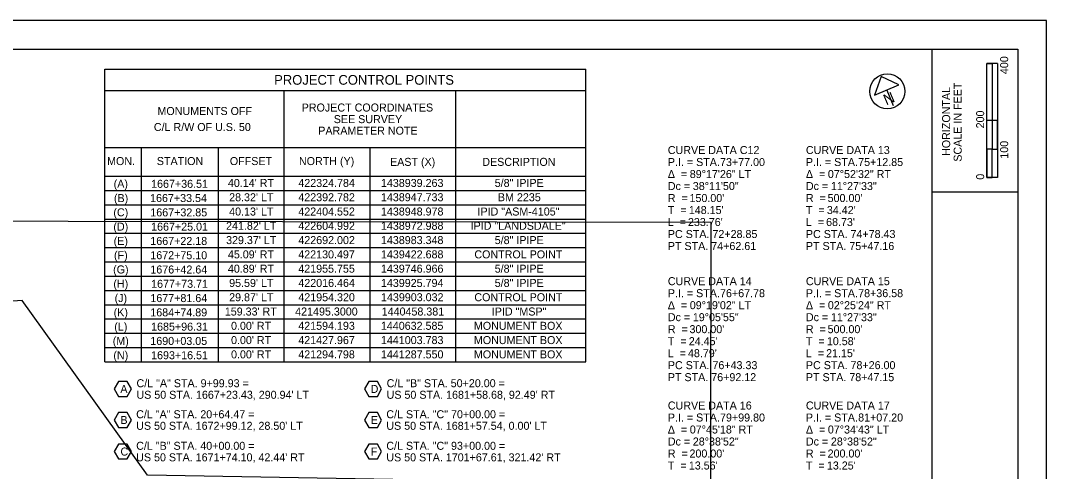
# Model space of a CAD drawing. Extents: x -9.2 to 34, y -2.2 to 22.
# Drawn here: x 16.05 to 34, y 14.11 to 22 of the extents above; entities that cross this region are included whole.
import ezdxf

# ---------------------------------------------------------------- set-up
doc = ezdxf.new("R2010")
doc.units = 0
for name, color, linetype in [('BD_P_Text', 7, 'Continuous'), ('DV_X_Corp_Line', 7, 'Continuous'), ('DV_X_Property_Line', 7, 'Continuous'), ('DV_X_Text', 7, 'Continuous'), ('GE_P_Alignment_100_Curve_Data', 7, 'Continuous'), ('RD_P_Text', 7, 'Continuous'), ('RW_X_CL', 7, 'Continuous'), ('RW_X_Esmt_SW', 7, 'Continuous'), ('RW_X_Esmt_U', 7, 'Continuous'), ('ser-work', 7, 'Continuous'), ('ser-work_2', 7, 'Continuous')]:
    doc.layers.add(name, color=color, linetype=linetype)

msp = doc.modelspace()

# ---------------------------------------------------------------- linework, layer by layer
at = {"layer": 'BD_P_Text'}
for points in [[(17.995, 15.552), (17.92, 15.682), (17.77, 15.682), (17.695, 15.552), (17.77, 15.422), (17.92, 15.422)], [(22.371, 15.552), (22.296, 15.682), (22.146, 15.682), (22.071, 15.552), (22.146, 15.422), (22.296, 15.422)], [(17.995, 15.008), (17.92, 15.138), (17.77, 15.138), (17.695, 15.008), (17.77, 14.878), (17.92, 14.878)], [(22.371, 15.008), (22.296, 15.138), (22.146, 15.138), (22.071, 15.008), (22.146, 14.878), (22.296, 14.878)], [(17.995, 14.456), (17.92, 14.586), (17.77, 14.586), (17.695, 14.456), (17.77, 14.326), (17.92, 14.326)], [(22.371, 14.456), (22.296, 14.586), (22.146, 14.586), (22.071, 14.456), (22.146, 14.326), (22.296, 14.326)]]:
    msp.add_lwpolyline(points, close=True, dxfattribs=at)
at = {"layer": 'DV_X_Corp_Line'}
for p, q in [((17.53, 16.026), (17.53, 16.026)), ((18.168, 16.026), (18.168, 16.026)), ((19.516, 16.026), (19.516, 16.026)), ((20.668, 16.026), (20.668, 16.026)), ((22.168, 16.026), (22.168, 16.026)), ((23.668, 16.026), (23.668, 16.026)), ((25.944, 16.026), (25.944, 16.026))]:
    msp.add_line(p, q, dxfattribs=at)
at = {"layer": 'DV_X_Property_Line'}
for p, q in [((17.53, 21.147), (25.944, 21.147)), ((17.53, 16.026), (17.53, 21.147)), ((17.53, 21.147), (17.53, 21.147)), ((17.53, 21.147), (17.53, 21.147)), ((25.944, 16.026), (25.944, 21.147)), ((31.106, 21.018), (30.994, 20.692)), ((31.418, 20.872), (31.106, 21.018)), ((30.994, 20.692), (31.418, 20.872)), ((17.53, 20.776), (25.944, 20.776)), ((17.53, 20.776), (17.53, 20.776)), ((20.668, 16.026), (20.668, 20.776)), ((23.668, 16.026), (23.668, 20.776)), ((31.206, 20.782), (31.319, 20.515)), ((17.53, 19.776), (25.944, 19.776)), ((17.53, 19.776), (17.53, 19.776)), ((18.168, 17.026), (18.168, 19.776)), ((18.168, 16.026), (18.168, 19.776)), ((19.516, 16.026), (19.516, 19.776)), ((22.168, 16.026), (22.168, 19.776)), ((17.53, 19.276), (25.944, 19.276)), ((17.53, 19.276), (17.53, 19.276)), ((17.53, 19.026), (25.944, 19.026)), ((17.53, 19.026), (17.53, 19.026)), ((17.811, 19.143), (17.811, 19.143)), ((18.84, 19.142), (18.84, 19.142)), ((20.099, 19.157), (20.099, 19.157)), ((21.425, 19.157), (21.425, 19.157)), ((22.925, 19.157), (22.925, 19.157)), ((17.816, 18.892), (17.816, 18.892)), ((18.835, 18.893), (18.835, 18.893)), ((20.099, 18.907), (20.099, 18.907)), ((22.925, 18.907), (22.925, 18.907)), ((22.925, 18.907), (22.925, 18.907)), ((17.53, 18.776), (25.944, 18.776)), ((17.53, 18.776), (17.53, 18.776)), ((17.53, 18.526), (25.944, 18.526)), ((17.53, 18.526), (17.53, 18.526)), ((17.811, 18.643), (17.811, 18.643)), ((18.84, 18.642), (18.84, 18.642)), ((20.099, 18.657), (20.099, 18.657)), ((21.425, 18.657), (21.425, 18.657)), ((22.925, 18.657), (22.925, 18.657)), ((17.811, 18.393), (17.811, 18.393)), ((17.811, 18.393), (17.811, 18.393)), ((18.84, 18.392), (18.84, 18.392)), ((20.099, 18.407), (20.099, 18.407)), ((21.425, 18.407), (21.425, 18.407)), ((22.925, 18.407), (22.925, 18.407)), ((17.53, 18.276), (25.944, 18.276)), ((17.53, 18.276), (17.53, 18.276)), ((17.811, 18.143), (17.811, 18.143)), ((18.84, 18.142), (18.84, 18.142)), ((20.099, 18.157), (20.099, 18.157)), ((21.425, 18.157), (21.425, 18.157)), ((22.925, 18.157), (22.925, 18.157)), ((17.53, 18.026), (25.944, 18.026)), ((17.53, 18.026), (17.53, 18.026)), ((17.53, 17.776), (25.944, 17.776)), ((17.53, 17.776), (17.53, 17.776)), ((17.811, 17.893), (17.811, 17.893)), ((18.84, 17.892), (18.84, 17.892)), ((20.099, 17.907), (20.099, 17.907)), ((21.425, 17.907), (21.425, 17.907)), ((22.925, 17.907), (22.925, 17.907)), ((17.811, 17.643), (17.811, 17.643)), ((18.84, 17.642), (18.84, 17.642)), ((20.099, 17.657), (20.099, 17.657)), ((21.425, 17.657), (21.425, 17.657)), ((22.925, 17.657), (22.925, 17.657)), ((17.53, 17.526), (25.944, 17.526)), ((17.53, 17.526), (17.53, 17.526)), ((17.53, 17.276), (25.944, 17.276)), ((17.53, 17.276), (17.53, 17.276)), ((17.811, 17.393), (17.811, 17.393)), ((18.84, 17.392), (18.84, 17.392)), ((20.099, 17.407), (20.099, 17.407)), ((21.425, 17.407), (21.425, 17.407)), ((22.925, 17.407), (22.925, 17.407)), ((17.811, 17.143), (17.811, 17.143)), ((18.84, 17.142), (18.84, 17.142)), ((20.099, 17.157), (20.099, 17.157)), ((21.425, 17.157), (21.425, 17.157)), ((22.925, 17.157), (22.925, 17.157)), ((17.53, 17.026), (25.944, 17.026)), ((17.53, 17.026), (17.53, 17.026)), ((17.53, 17.026), (17.53, 17.026)), ((17.53, 17.026), (17.53, 17.026)), ((17.811, 16.893), (17.811, 16.893)), ((18.168, 17.026), (18.168, 17.026)), ((18.84, 16.892), (18.84, 16.892)), ((19.516, 17.026), (19.516, 17.026)), ((20.099, 16.907), (20.099, 16.907)), ((20.668, 17.026), (20.668, 17.026)), ((21.425, 16.907), (21.425, 16.907)), ((22.168, 17.026), (22.168, 17.026)), ((22.925, 16.907), (22.925, 16.907)), ((23.668, 17.026), (23.668, 17.026)), ((25.944, 17.026), (25.944, 17.026)), ((17.53, 16.776), (25.944, 16.776)), ((17.53, 16.776), (17.53, 16.776)), ((17.53, 16.526), (25.944, 16.526)), ((17.53, 16.526), (17.53, 16.526)), ((17.811, 16.643), (17.811, 16.643)), ((18.84, 16.642), (18.84, 16.642)), ((20.099, 16.657), (20.099, 16.657)), ((21.425, 16.657), (21.425, 16.657)), ((22.925, 16.657), (22.925, 16.657)), ((17.811, 16.393), (17.811, 16.393)), ((18.84, 16.392), (18.84, 16.392)), ((20.099, 16.407), (20.099, 16.407)), ((21.425, 16.407), (21.425, 16.407)), ((22.925, 16.407), (22.925, 16.407)), ((17.53, 16.276), (25.944, 16.276)), ((17.53, 16.276), (17.53, 16.276)), ((17.53, 16.276), (17.53, 16.276)), ((17.53, 16.276), (17.53, 16.276)), ((18.168, 16.276), (18.168, 16.276)), ((19.516, 16.276), (19.516, 16.276)), ((20.099, 16.157), (20.099, 16.157)), ((20.668, 16.276), (20.668, 16.276)), ((21.425, 16.157), (21.425, 16.157)), ((22.168, 16.276), (22.168, 16.276)), ((22.925, 16.157), (22.925, 16.157)), ((23.668, 16.276), (23.668, 16.276)), ((25.944, 16.276), (25.944, 16.276)), ((17.53, 16.026), (25.944, 16.026)), ((17.53, 16.026), (17.53, 16.026)), ((17.811, 16.143), (17.811, 16.143)), ((18.84, 16.142), (18.84, 16.142))]:
    msp.add_line(p, q, dxfattribs=at)
msp.add_circle((31.216, 20.76), 0.308, dxfattribs=at)
at = {"layer": 'DV_X_Text'}
msp.add_lwpolyline([(18.276, 14.043), (16.086, 17.097), (11.768, 16.791), (8.473, 17.571), (6.946, 17.389), (5.747, 14.096), (6.821, 5.653), (16.646, 5.717), (18.934, 6.871), (27.356, 6.717), (27.182, 13.883)], close=True, dxfattribs=at)
at = {"layer": 'RD_P_Text'}
for p, q in [((18.168, 17.026), (18.168, 17.026)), ((25.944, 17.026), (25.944, 17.026)), ((18.168, 16.276), (18.168, 16.276)), ((25.944, 16.276), (25.944, 16.276))]:
    msp.add_line(p, q, dxfattribs=at)
at = {"layer": 'RW_X_CL'}
for p, q in [((32, 0.5), (32, 21.5)), ((32, 19), (33.5, 19))]:
    msp.add_line(p, q, dxfattribs=at)
msp.add_lwpolyline([(1.5, 21.5), (33.5, 21.5), (33.5, 0.5), (1.5, 0.5)], close=True, dxfattribs=at)
at = {"layer": 'RW_X_Esmt_SW'}
msp.add_lwpolyline([(0, 0), (34, 0), (34, 22), (0, 22)], close=True, dxfattribs=at)
at = {"layer": 'RW_X_Esmt_U'}
msp.add_lwpolyline([(28.133, 18.466), (5.633, 18.5), (5.61, 3.5), (28.11, 3.466)], close=True, dxfattribs=at)
at = {"layer": 'ser-work'}
for p, q in [((32.957, 19.25), (32.957, 21.25)), ((33.144, 21.25), (32.957, 21.25)), ((32.957, 20.25), (32.957, 21.25)), ((32.957, 21.25), (33.05, 21.25)), ((33.05, 21.25), (33.051, 21.25)), ((33.051, 21.25), (33.051, 20.25)), ((33.144, 21.25), (33.144, 19.25)), ((33.051, 20.25), (32.957, 20.25)), ((33.143, 20.25), (33.05, 20.25)), ((33.05, 20.25), (33.05, 19.75)), ((33.143, 19.75), (33.143, 20.25)), ((33.05, 19.75), (32.957, 19.75)), ((32.957, 19.75), (32.957, 19.25)), ((33.05, 19.25), (33.05, 19.75)), ((33.05, 19.75), (33.143, 19.75)), ((33.144, 19.25), (32.957, 19.25)), ((32.957, 19.25), (33.05, 19.25))]:
    msp.add_line(p, q, dxfattribs=at)
at = {"layer": 'ser-work_2'}
msp.add_circle((31.216, 20.76), 0.308, dxfattribs=at)

# ---------------------------------------------------------------- texts
at = {"layer": 'BD_P_Text'}
for s, p in [('A', (17.801, 15.482)), ('D', (22.179, 15.482)), ('B', (17.802, 14.938)), ('E', (22.18, 14.938)), ('C', (17.803, 14.386)), ('F', (22.182, 14.386))]:
    msp.add_text(s, height=0.14, rotation=0, dxfattribs=at).set_placement(p)
at = {"layer": 'DV_X_Property_Line'}
for s, height, p in [('PROJECT CONTROL POINTS', 0.17, (20.491, 20.876)), ('MONUMENTS OFF ', 0.14, (18.45, 20.346)), ('PROJECT COORDINATES', 0.14, (20.973, 20.407)), ('SEE SURVEY ', 0.14, (21.534, 20.204)), ('C/L R/W OF U.S. 50', 0.14, (18.387, 20.066)), ('PARAMETER NOTE', 0.14, (21.263, 20.002)), ('MON.', 0.14, (17.569, 19.47)), ('STATION', 0.14, (18.439, 19.47)), ('OFFSET', 0.14, (19.716, 19.47)), ('NORTH (Y)', 0.14, (20.925, 19.47)), ('EAST (X)', 0.14, (22.518, 19.456)), ('DESCRIPTION', 0.14, (24.132, 19.456)), ('(A)', 0.14, (17.684, 19.073)), ('1667+36.51', 0.14, (18.339, 19.072)), ("40.14' RT", 0.14, (19.682, 19.087)), ('422324.784', 0.14, (20.914, 19.087)), ('1438939.263', 0.14, (22.359, 19.087)), ('5/8" IPIPE', 0.14, (24.349, 19.087)), ('(B)', 0.14, (17.689, 18.822)), ('1667+33.54', 0.14, (18.321, 18.823)), ("28.32' LT", 0.14, (19.704, 18.837)), ('422392.782', 0.14, (20.914, 18.837)), ('1438947.733', 0.14, (22.359, 18.837)), ('BM 2235', 0.14, (24.405, 18.837)), ('(C)', 0.14, (17.679, 18.573)), ('1667+32.85', 0.14, (18.325, 18.572)), ("40.13' LT", 0.14, (19.704, 18.587)), ('422404.552', 0.14, (20.914, 18.587)), ('1438948.978', 0.14, (22.359, 18.587)), ('IPID "ASM-4105"', 0.14, (24.048, 18.587)), ('(D)', 0.14, (17.679, 18.323)), ('1667+25.01', 0.14, (18.339, 18.322)), ("241.82' LT", 0.14, (19.65, 18.337)), ('422604.992', 0.14, (20.914, 18.337)), ('1438972.988', 0.14, (22.359, 18.337)), ('IPID "LANDSDALE"', 0.14, (23.928, 18.337)), ('(E)', 0.14, (17.684, 18.073)), ('1667+22.18', 0.14, (18.325, 18.072)), ("329.37' LT", 0.14, (19.65, 18.087)), ('422692.002', 0.14, (20.914, 18.087)), ('1438983.348', 0.14, (22.359, 18.087)), ('5/8" IPIPE', 0.14, (24.349, 18.087)), ('(F)', 0.14, (17.69, 17.823)), ('1672+75.10', 0.14, (18.325, 17.822)), ("45.09' RT", 0.14, (19.682, 17.837)), ('422130.497', 0.14, (20.913, 17.837)), ('1439422.688', 0.14, (22.359, 17.837)), ('CONTROL POINT', 0.14, (23.993, 17.837)), ('(G)', 0.14, (17.674, 17.573)), ('1676+42.64', 0.14, (18.326, 17.572)), ("40.89' RT", 0.14, (19.682, 17.587)), ('421955.755', 0.14, (20.913, 17.587)), ('1439746.966', 0.14, (22.359, 17.587)), ('5/8" IPIPE', 0.14, (24.349, 17.587)), ('(H)', 0.14, (17.679, 17.323)), ('1677+73.71', 0.14, (18.339, 17.322)), ("95.59' LT", 0.14, (19.704, 17.337)), ('422016.464', 0.14, (20.914, 17.337)), ('1439925.794', 0.14, (22.359, 17.337)), ('5/8" IPIPE', 0.14, (24.349, 17.337)), ("29.87' LT", 0.14, (19.704, 17.087)), ('421954.320', 0.14, (20.914, 17.087)), ('1439903.032', 0.14, (22.36, 17.087)), ('CONTROL POINT', 0.14, (23.993, 17.087)), ('(J)', 0.14, (17.701, 17.073)), ('1677+81.64', 0.14, (18.326, 17.072)), ('(K)', 0.14, (17.684, 16.823)), ('1684+74.89', 0.14, (18.325, 16.822)), ("159.33' RT", 0.14, (19.628, 16.837)), ('421495.3000', 0.14, (20.859, 16.837)), ('1440458.381', 0.14, (22.372, 16.837)), ('IPID "MSP"', 0.14, (24.298, 16.837)), ('(L)', 0.14, (17.695, 16.573)), ('1685+96.31', 0.14, (18.339, 16.572)), ("0.00' RT", 0.14, (19.737, 16.587)), ('421594.193', 0.14, (20.913, 16.587)), ('1440632.585', 0.14, (22.358, 16.587)), ('MONUMENT BOX', 0.14, (23.985, 16.587)), ('(M)', 0.14, (17.668, 16.323)), ('1690+03.05', 0.14, (18.325, 16.322)), ("0.00' RT", 0.14, (19.737, 16.337)), ('421427.967', 0.14, (20.913, 16.337)), ('1441003.783', 0.14, (22.359, 16.337)), ('MONUMENT BOX', 0.14, (23.985, 16.337)), ('(N)', 0.14, (17.679, 16.073)), ('1693+16.51', 0.14, (18.339, 16.072)), ("0.00' RT", 0.14, (19.737, 16.087)), ('421294.798', 0.14, (20.913, 16.087)), ('1441287.550', 0.14, (22.359, 16.087)), ('MONUMENT BOX', 0.14, (23.985, 16.087)), ('C/L "A" STA. 9+99.93 = ', 0.14, (18.083, 15.582)), ('C/L "B" STA. 50+20.00 = ', 0.14, (22.458, 15.582)), ("US 50 STA. 1667+23.43, 290.94' LT", 0.14, (18.083, 15.38)), ("US 50 STA. 1681+58.68, 92.49' RT", 0.14, (22.458, 15.38)), ('C/L "A" STA. 20+64.47 = ', 0.14, (18.078, 15.039)), ('C/L STA. "C" 70+00.00 = ', 0.14, (22.453, 15.039)), ("US 50 STA. 1672+99.12, 28.50' LT", 0.14, (18.078, 14.837)), ("US 50 STA. 1681+57.54, 0.00' LT", 0.14, (22.453, 14.837)), ('C/L "B" STA. 40+00.00 = ', 0.14, (18.078, 14.487)), ('C/L STA. "C" 93+00.00 = ', 0.14, (22.453, 14.487)), ("US 50 STA. 1671+74.10, 42.44' RT", 0.14, (18.078, 14.285)), ("US 50 STA. 1701+67.61, 321.42' RT", 0.14, (22.453, 14.285))]:
    msp.add_text(s, height=height, dxfattribs=at).set_placement(p)
msp.add_text('N', height=0.188, rotation=23.0191, dxfattribs=at).set_placement((31.197, 20.514))
at = {"layer": 'GE_P_Alignment_100_Curve_Data'}
for s, p in [('CURVE DATA C12', (27.377, 19.663)), ('CURVE DATA 13        ', (29.792, 19.663)), ('P.I. = STA. ', (27.377, 19.453)), ('73+77.00', (28.29, 19.453)), ('P.I. = STA. ', (29.792, 19.453)), ('75+12.85', (30.706, 19.453)), ('Δ  = ', (27.377, 19.243)), ('89°17\'26" LT', (27.761, 19.243)), ('Δ  = ', (29.792, 19.243)), ('07°52\'32" RT', (30.176, 19.243)), ('Dc = ', (27.377, 19.033)), ('38°11\'50"', (27.814, 19.033)), ('Dc = ', (29.792, 19.033)), ('11°27\'33"', (30.229, 19.033)), ('R  = ', (27.377, 18.823)), ("150.00'", (27.756, 18.823)), ('R  = ', (29.792, 18.823)), ("500.00'", (30.172, 18.823)), ('T  = ', (27.377, 18.613)), ("148.15'", (27.744, 18.613)), ('T  = ', (29.792, 18.613)), ("34.42'", (30.159, 18.613)), ('L  = ', (27.377, 18.403)), ("233.76'", (27.729, 18.403)), ('L  = ', (29.792, 18.403)), ("68.73'", (30.145, 18.403)), ('PC STA. 72+28.85', (27.377, 18.193)), ('PC STA. 74+78.43', (29.792, 18.193)), ('PT STA. 74+62.61', (27.377, 17.983)), ('PT STA. 75+47.16', (29.792, 17.983)), ('CURVE DATA 14        ', (27.377, 17.368)), ('CURVE DATA 15        ', (29.792, 17.368)), ('P.I. = STA. ', (27.377, 17.158)), ('76+67.78', (28.29, 17.158)), ('P.I. = STA. ', (29.792, 17.158)), ('78+36.58', (30.706, 17.158)), ('Δ  = ', (27.377, 16.948)), ('09°19\'02" LT', (27.761, 16.948)), ('Δ  = ', (29.792, 16.948)), ('02°25\'24" RT', (30.176, 16.948)), ('Dc = ', (27.377, 16.738)), ('19°05\'55"', (27.814, 16.738)), ('Dc = ', (29.792, 16.738)), ('11°27\'33"', (30.229, 16.738)), ('R  = ', (27.377, 16.528)), ("300.00'", (27.756, 16.528)), ('R  = ', (29.792, 16.528)), ("500.00'", (30.172, 16.528)), ('T  = ', (27.377, 16.318)), ("24.45'", (27.744, 16.318)), ('T  = ', (29.792, 16.318)), ("10.58'", (30.159, 16.318)), ('L  = ', (27.377, 16.108)), ("48.79'", (27.729, 16.108)), ('L  = ', (29.792, 16.108)), ("21.15'", (30.145, 16.108)), ('PC STA. 76+43.33', (27.377, 15.898)), ('PC STA. 78+26.00', (29.792, 15.898)), ('PT STA. 76+92.12', (27.377, 15.688)), ('PT STA. 78+47.15', (29.792, 15.688)), ('CURVE DATA 16        ', (27.377, 15.192)), ('CURVE DATA 17        ', (29.792, 15.192)), ('P.I. = STA. ', (27.377, 14.982)), ('79+99.80', (28.29, 14.982)), ('P.I. = STA. ', (29.792, 14.982)), ('81+07.20', (30.706, 14.982)), ('Δ  = ', (27.377, 14.772)), ('07°45\'18" RT', (27.761, 14.772)), ('Δ  = ', (29.792, 14.772)), ('07°34\'43" LT', (30.176, 14.772)), ('Dc = ', (27.377, 14.562)), ('28°38\'52"', (27.814, 14.562)), ('Dc = ', (29.792, 14.562)), ('28°38\'52"', (30.229, 14.562)), ('R  = ', (27.377, 14.352)), ("200.00'", (27.756, 14.352)), ('R  = ', (29.792, 14.352)), ("200.00'", (30.172, 14.352)), ('T  = ', (27.377, 14.142)), ("13.56'", (27.744, 14.142)), ('T  = ', (29.792, 14.142)), ("13.25'", (30.159, 14.142))]:
    msp.add_text(s, height=0.14, dxfattribs=at).set_placement(p)
at = {"layer": 'ser-work'}
for s, p in [('400', (33.33, 21.062)), ('HORIZONTAL', (32.315, 19.63)), ('SCALE IN FEET', (32.517, 19.529)), ('200', (32.91, 20.112)), ('100', (33.33, 19.582)), ('0', (32.91, 19.214))]:
    msp.add_text(s, height=0.14, rotation=90, dxfattribs=at).set_placement(p)

doc.saveas('drawing.dxf')
